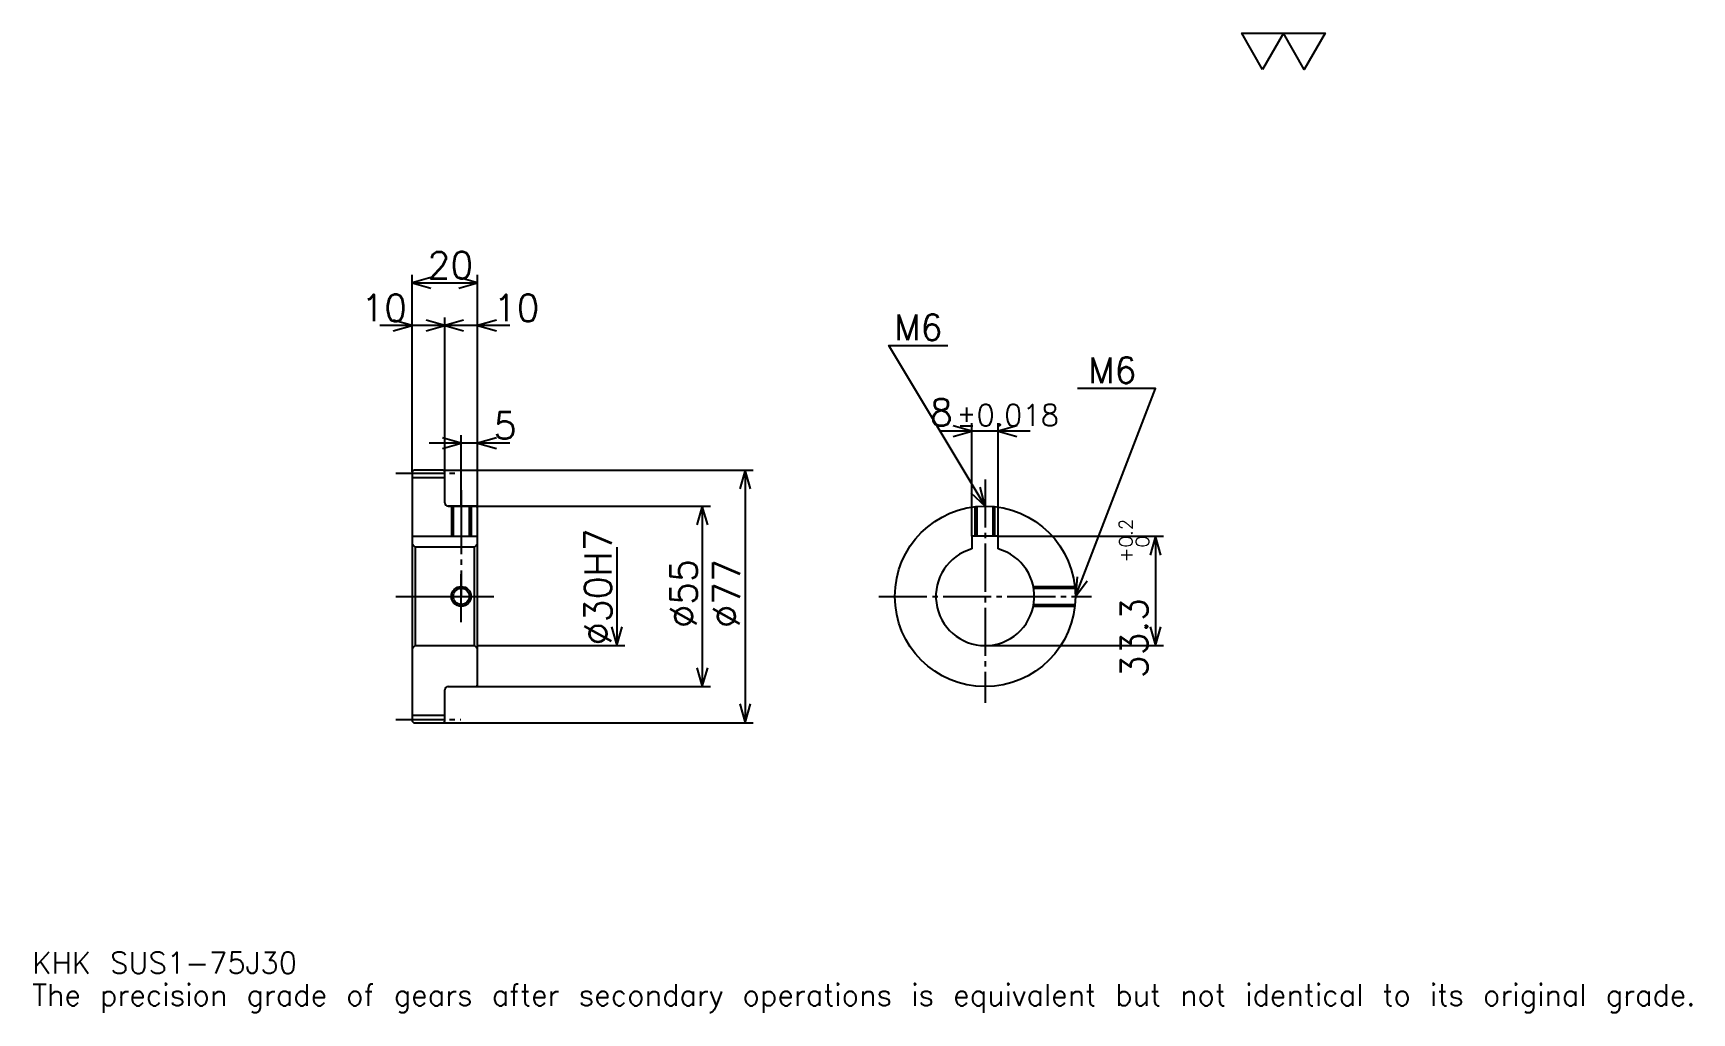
# Model space of a CAD drawing. Extents: x 17 to 522, y 6 to 304.
import ezdxf

# ---------------------------------------------------------------- set-up
doc = ezdxf.new("R2010")
doc.units = 0
doc.linetypes.add('DASHDOT', pattern=[19.565218, 14.673913, -1.630435, 1.630435, -1.630435])
doc.layers.get('0').update_dxf_attribs({"linetype": 'CONTINUOUS'})
doc.layers.add('DASHDOT', color=6, linetype='DASHDOT')
doc.styles.add('KANJI', font='TXT', dxfattribs={"bigfont": 'BIGFONT'})

msp = doc.modelspace()

# ---------------------------------------------------------------- linework, layer by layer
at = {"color": 5}
for p, q in [((132.065216, 171.380432), (132.065216, 230.891296)), ((132.065216, 228.445648), (152.065216, 228.445648)), ((152.065216, 171.380432), (152.065216, 230.891296)), ((142.065216, 171.380432), (142.065216, 217.847839)), ((151.847824, 215.402176), (122.282608, 215.402176)), ((161.847824, 215.402176), (132.282608, 215.402176)), ((320.521729, 183.206512), (292.956543, 183.206512)), ((302.739136, 151.180435), (302.739136, 185.652161)), ((310.739136, 151.180435), (310.739136, 185.652161)), ((161.847824, 179.532608), (137.282608, 179.532608)), ((147.065216, 171.380432), (147.065216, 181.978256)), ((132.065216, 170.880432), (132.065216, 171.380432)), ((141.565216, 171.380432), (152.065216, 171.380432)), ((142.065216, 170.880432), (142.065216, 171.380432)), ((147.065216, 160.380432), (147.065216, 171.380432)), ((147.065216, 160.380432), (147.065216, 171.380432)), ((152.065216, 171.380432), (236.032608, 171.380432)), ((152.065216, 159.880432), (152.065216, 171.380432)), ((233.586945, 171.380432), (233.586945, 94.380432)), ((143.065216, 160.380432), (152.065216, 160.380432)), ((152.065216, 160.380432), (222.989136, 160.380432)), ((220.543488, 160.380432), (220.543488, 105.380432)), ((194.456512, 147.880432), (194.456512, 117.880432)), ((310.739136, 151.180435), (361.141296, 151.180435)), ((358.695679, 151.180435), (358.695679, 117.880432)), ((152.065216, 117.880432), (196.902176, 117.880432)), ((306.739136, 117.880432), (361.141296, 117.880432)), ((143.065216, 105.380432), (152.065216, 105.380432)), ((152.065216, 105.380432), (222.989136, 105.380432)), ((141.565216, 94.380432), (152.065216, 94.380432)), ((152.065216, 94.380432), (236.032608, 94.380432))]:
    msp.add_line(p, q, dxfattribs=at)
at = {"color": 4}
for p, q in [((132.065216, 169.130432), (142.065216, 169.130432)), ((132.065216, 151.180435), (152.065216, 151.180435)), ((133.065216, 147.880432), (133.065216, 117.880432)), ((151.065216, 147.880432), (152.065216, 148.880432)), ((151.065216, 117.880432), (152.065216, 116.880432)), ((132.065216, 96.630432), (142.065216, 96.630432))]:
    msp.add_line(p, q, dxfattribs=at)
at = {"color": 7}
msp.add_lwpolyline([(391.304352, 293.478271), (384.945648, 304.5), (410.380432, 304.5), (404.021729, 293.478271), (397.663055, 304.5), (391.304352, 293.478271)], dxfattribs=at)
at = {"color": 5}
for points in [[(137.771744, 230.07608), (132.065216, 228.445648), (137.771744, 226.815216)], [(146.358688, 226.815216), (152.065216, 228.445648), (146.358688, 230.07608)], [(126.358696, 213.771744), (132.065216, 215.402176), (126.358696, 217.032608)], [(136.358688, 213.771744), (142.065216, 215.402176), (136.358688, 217.032608)], [(147.771744, 217.032608), (142.065216, 215.402176), (147.771744, 213.771744)], [(157.771744, 217.032608), (152.065216, 215.402176), (157.771744, 213.771744)], [(306.739136, 160.380432), (277.391296, 209.293472), (295.32608, 209.293472)], [(334.239136, 132.880432), (358.695648, 196.25), (334.891296, 196.25)], [(297.032593, 181.57608), (302.739136, 183.206512), (297.032593, 184.836945)], [(316.445679, 184.836945), (310.739136, 183.206512), (316.445679, 181.57608)], [(141.358688, 177.902176), (147.065216, 179.532608), (141.358688, 181.16304)], [(157.771744, 181.16304), (152.065216, 179.532608), (157.771744, 177.902176)], [(235.217377, 165.67392), (233.586945, 171.380432), (231.956512, 165.67392)], [(302.40506, 164.434875), (306.739136, 160.380432), (305.201233, 166.112579)], [(222.17392, 154.673904), (220.543488, 160.380432), (218.913055, 154.673904)], [(360.326111, 145.473907), (358.695679, 151.180435), (357.065247, 145.473907)], [(334.772705, 138.791275), (334.239136, 132.880432), (337.81488, 137.617188)], [(192.82608, 123.586952), (194.456512, 117.880432), (196.086945, 123.586952)], [(357.065247, 123.586952), (358.695679, 117.880432), (360.326111, 123.586952)], [(218.913055, 111.086952), (220.543488, 105.380432), (222.17392, 111.086952)], [(231.956512, 100.086952), (233.586945, 94.380432), (235.217377, 100.086952)]]:
    msp.add_lwpolyline(points, dxfattribs=at)
at = {"color": 4}
for points in [[(142.065216, 161.380432), (142.065216, 170.880432), (141.565216, 171.380432), (132.565216, 171.380432), (132.065216, 170.880432), (132.065216, 116.880432)], [(143.065216, 105.380432), (151.565216, 105.380432), (152.065216, 105.880432), (152.065216, 159.880432), (151.565216, 160.380432), (143.065216, 160.380432)], [(144.065216, 160.380432), (144.065216, 151.180435)], [(144.605209, 160.380432), (144.605209, 151.180435)], [(149.525208, 160.380432), (149.525208, 151.180435)], [(150.065216, 160.380432), (150.065216, 151.180435)], [(303.739136, 151.180435), (303.739136, 160.216309)], [(304.279114, 151.180435), (304.279114, 160.270187)], [(309.199158, 151.180435), (309.199158, 160.270187)], [(309.739136, 151.180435), (309.739136, 160.216309)], [(132.065216, 116.880432), (133.065216, 117.880432), (151.065216, 117.880432), (151.065216, 147.880432), (133.065216, 147.880432), (132.065216, 148.880432)], [(310.739136, 147.337265), (310.739136, 151.180435), (302.739136, 151.180435), (302.739136, 147.337265)], [(321.436096, 135.880432), (334.075012, 135.880432)], [(321.536041, 135.340439), (334.128906, 135.340439)], [(321.436096, 129.880432), (334.075012, 129.880432)], [(321.536041, 130.420425), (334.128906, 130.420425)], [(132.065216, 116.880432), (132.065216, 94.880432), (132.565216, 94.380432), (141.565216, 94.380432), (142.065216, 94.880432), (142.065216, 104.380432)]]:
    msp.add_lwpolyline(points, dxfattribs=at)
for centre, radius in [((306.739136, 132.880432), 27.5), ((147.065216, 132.880432), 2.46)]:
    msp.add_circle(centre, radius, dxfattribs=at)
at = {"color": 7}
msp.add_circle((147.065216, 132.880432), 3, dxfattribs=at)
at = {"color": 4}
for centre, radius, start, end in [((143.065216, 161.380432), 1, 180, 270), ((306.739136, 132.880432), 15, 105.46601032, 74.53398968), ((143.065216, 104.380432), 1, 90, 180)]:
    msp.add_arc(centre, radius, start, end, dxfattribs=at)
at = {"layer": 'DASHDOT', "color": 7}
for p, q in [((127.173912, 170.380432), (146.956512, 170.380432)), ((306.739136, 168.532608), (306.739136, 100.489128)), ((147.065216, 160.380432), (147.065216, 132.880432)), ((127.173912, 132.880432), (156.956512, 132.880432)), ((274.347839, 132.880432), (339.130432, 132.880432)), ((127.173912, 95.380432), (146.956512, 95.380432))]:
    msp.add_line(p, q, dxfattribs=at)
for points in [[(147.065216, 165.271729), (147.065216, 146.289124)], [(147.065216, 124.989128), (147.065216, 140.771744)], [(139.173904, 132.880432), (154.956512, 132.880432)]]:
    msp.add_lwpolyline(points, dxfattribs=at)

# ---------------------------------------------------------------- texts
at = {"color": 7, "style": 'KANJI'}
for s, height, p in [('20', 8.152174, (136.766296, 229.75)), ('10', 8.152174, (116.576088, 216.706512)), ('10', 8.152174, (156.956512, 216.706512)), ('M6', 7.826087, (279.021729, 210.92392)), ('M6', 7.826087, (338.152161, 197.880432)), ('8', 8.152174, (289.911438, 184.836945)), ('5', 8.152174, (156.956512, 180.83696)), ('%%p0.018', 6.521739, (297.981079, 184.836945)), ('KHK SUS1-75J30', 6.521739, (16.304348, 17.934782)), ('The precision grade of gears after secondary operations is equivalent but not identical to its original grade.', 6.521739, (16.304348, 8.152174))]:
    msp.add_text(s, height=height, dxfattribs=at).set_placement(p)
for s, height, p in [('%%c30H7', 8.152174, (192.82608, 118.002716)), ('0.2', 4.076087, (351.684814, 147.806717)), ('+', 4.076087, (351.684814, 143.241501)), ('0', 4.076087, (356.739136, 147.806717)), ('%%c55', 8.152174, (218.913055, 123.301628)), ('%%c77', 8.152174, (231.956512, 123.301628)), ('33.3', 8.152174, (356.25, 107.955658))]:
    msp.add_text(s, height=height, rotation=90, dxfattribs=at).set_placement(p)

doc.saveas('drawing.dxf')
